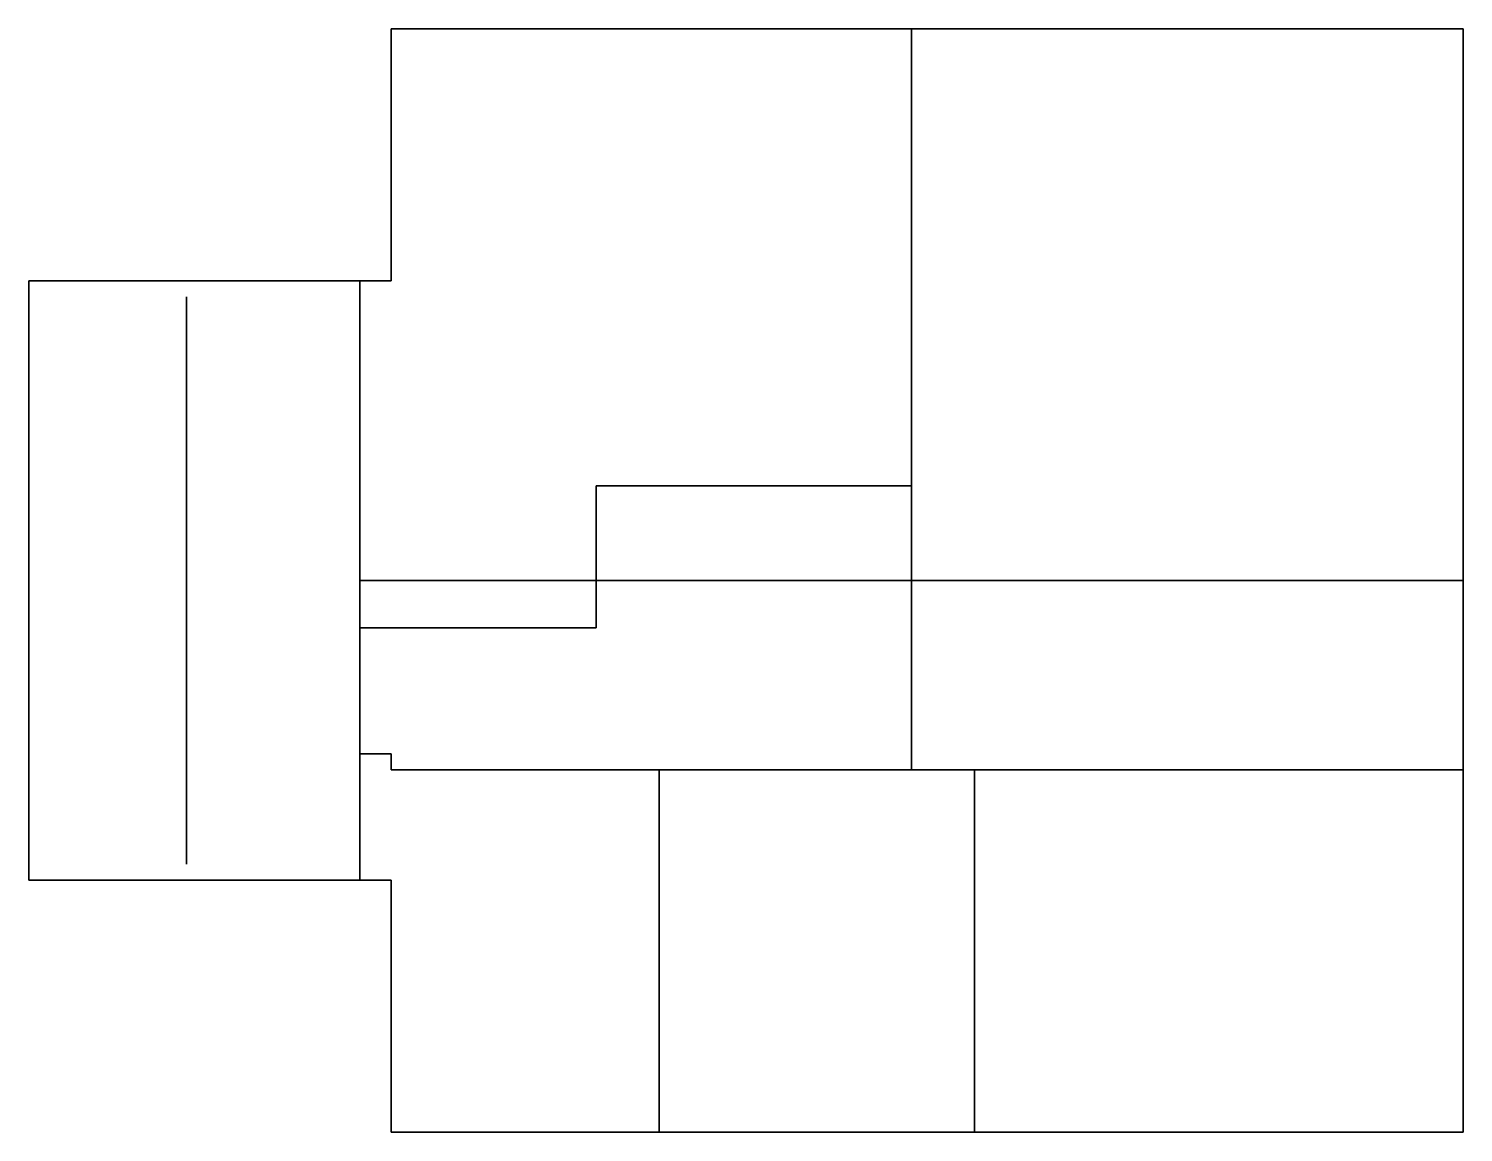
# Model space of a CAD drawing. Extents: x 500 to 9600, y 300 to 7300.
import ezdxf

# ---------------------------------------------------------------- set-up
doc = ezdxf.new("R2010")
doc.units = 0
for name, color, linetype in [('BATHROOM', 7, 'CONTINUOUS'), ('CRAWL', 7, 'CONTINUOUS'), ('LOW_BEDROOM', 7, 'CONTINUOUS'), ('LOW_HALL', 7, 'CONTINUOUS'), ('LOW_KITCHEN', 7, 'CONTINUOUS'), ('LOWLIVING', 7, 'CONTINUOUS'), ('ROOF', 7, 'CONTINUOUS'), ('STAIRS', 7, 'CONTINUOUS'), ('STORE2', 7, 'CONTINUOUS')]:
    doc.layers.add(name, color=color, linetype=linetype)

msp = doc.modelspace()

# ---------------------------------------------------------------- linework, layer by layer
at = {"layer": 'BATHROOM'}
for points in [[(4700, 2600, 200), (4500, 2600, 200), (4500, 2600, 2400), (4700, 2600, 2400)], [(4500, 2600, 200), (4500, 300, 200), (4500, 300, 2400), (4500, 2600, 2400)], [(4500, 300, 2400), (4700, 300, 2400), (5400, 300, 2400), (6500, 300, 2400), (6500, 2600, 2400), (6100, 2600, 2400), (5500, 2600, 2400), (4700, 2600, 2400), (4500, 2600, 2400)], [(4500, 300, 200), (4500, 2600, 200), (4700, 2600, 200), (5500, 2600, 200), (6100, 2600, 200), (6500, 2600, 200), (6500, 300, 200), (5400, 300, 200), (4700, 300, 200)], [(5500, 2600, 200), (4700, 2600, 200), (4700, 2600, 2400), (5500, 2600, 2400)], [(6100, 2600, 200), (5500, 2600, 200), (5500, 2600, 2400), (6100, 2600, 2400)], [(6500, 2600, 200), (6100, 2600, 200), (6100, 2600, 2400), (6500, 2600, 2400)], [(6500, 300, 200), (6500, 2600, 200), (6500, 2600, 2400), (6500, 300, 2400)], [(4500, 300, 200), (4700, 300, 200), (4700, 300, 1300), (4700, 300, 2100), (4700, 300, 2400), (4500, 300, 2400)], [(4700, 300, 2100), (5400, 300, 2100), (5400, 300, 2400), (4700, 300, 2400)], [(4700, 300, 1300), (5400, 300, 1300), (5400, 300, 2100), (4700, 300, 2100), (4700, 300, 1300), (4740, 300, 1340), (4740, 300, 2060), (5360, 300, 2060), (5360, 300, 1340), (4740, 300, 1340)], [(4700, 300, 200), (5400, 300, 200), (5400, 300, 1300), (4700, 300, 1300)], [(4740, 300, 1340), (5360, 300, 1340), (5360, 300, 2060), (4740, 300, 2060)], [(5400, 300, 200), (6500, 300, 200), (6500, 300, 2400), (5400, 300, 2400), (5400, 300, 2100), (5400, 300, 1300)]]:
    msp.add_polyline3d(points, close=True, dxfattribs=at)
at = {"layer": 'CRAWL'}
for points in [[(9600, 300, -200), (2800, 300, -200), (2800, 1900, -200), (500, 1900, -200), (500, 5700, -200), (2800, 5700, -200), (2800, 7300, -200), (9600, 7300, -200)], [(4600, 4400, 200), (5500, 4400, 200), (6100, 4400, 200), (6100, 7300, 200), (5400, 7300, 200), (4700, 7300, 200), (2800, 7300, 200), (2800, 5700, 200), (2600, 5700, 200), (2600, 4400, 200), (2600, 3500, 200), (4100, 3500, 200), (4100, 4400, 200)], [(9600, 7300, -200), (2800, 7300, -200), (2800, 7300, 200), (4700, 7300, 200), (5400, 7300, 200), (6100, 7300, 200), (7000, 7300, 200), (8600, 7300, 200), (9600, 7300, 200)], [(2800, 7300, -200), (2800, 5700, -200), (2800, 5700, 200), (2800, 7300, 200)], [(7400, 2600, 200), (8600, 2600, 200), (9600, 2600, 200), (9600, 7300, 200), (8600, 7300, 200), (7000, 7300, 200), (6100, 7300, 200), (6100, 4400, 200), (6100, 2600, 200), (6500, 2600, 200)], [(9600, 300, -200), (9600, 7300, -200), (9600, 7300, 200), (9600, 2600, 200), (9600, 300, 200)], [(500, 5700, 200), (500, 1900, 200), (600, 1900, 200), (1400, 1900, 200), (1500, 1900, 200), (1600, 1900, 200), (2400, 1900, 200), (2500, 1900, 200), (2600, 1900, 200), (2600, 2700, 200), (2600, 3500, 200), (2600, 4400, 200), (2600, 5700, 200), (1500, 5700, 200)], [(2800, 5700, -200), (500, 5700, -200), (500, 5700, 200), (1500, 5700, 200), (2600, 5700, 200), (2800, 5700, 200)], [(500, 5700, -200), (500, 1900, -200), (500, 1900, 200), (500, 5700, 200)], [(4700, 2600, 200), (5500, 2600, 200), (6100, 2600, 200), (6100, 4400, 200), (5500, 4400, 200), (4600, 4400, 200), (4100, 4400, 200), (4100, 3500, 200), (2600, 3500, 200), (2600, 2700, 200), (2800, 2700, 200), (2800, 2600, 200), (3500, 2600, 200), (4300, 2600, 200), (4500, 2600, 200)], [(2800, 1900, 200), (2800, 300, 200), (4500, 300, 200), (4500, 2600, 200), (4300, 2600, 200), (3500, 2600, 200), (2800, 2600, 200), (2800, 2700, 200), (2600, 2700, 200), (2600, 1900, 200)], [(4500, 2600, 200), (4500, 300, 200), (4700, 300, 200), (5400, 300, 200), (6500, 300, 200), (6500, 2600, 200), (6100, 2600, 200), (5500, 2600, 200), (4700, 2600, 200)], [(6500, 2600, 200), (6500, 300, 200), (7800, 300, 200), (8400, 300, 200), (9600, 300, 200), (9600, 2600, 200), (8600, 2600, 200), (7400, 2600, 200)], [(500, 1900, -200), (2800, 1900, -200), (2800, 1900, 200), (2600, 1900, 200), (2500, 1900, 200), (2400, 1900, 200), (1600, 1900, 200), (1500, 1900, 200), (1400, 1900, 200), (600, 1900, 200), (500, 1900, 200)], [(2800, 1900, -200), (2800, 300, -200), (2800, 300, 200), (2800, 1900, 200)], [(2800, 300, -200), (9600, 300, -200), (9600, 300, 200), (8400, 300, 200), (7800, 300, 200), (6500, 300, 200), (5400, 300, 200), (4700, 300, 200), (4500, 300, 200), (2800, 300, 200)]]:
    msp.add_polyline3d(points, close=True, dxfattribs=at)
at = {"layer": 'LOW_BEDROOM'}
for points in [[(5500, 4400, 2400), (6100, 4400, 2400), (6100, 7300, 2400), (5400, 7300, 2400), (4700, 7300, 2400), (2800, 7300, 2400), (2800, 5700, 2400), (2600, 5700, 2400), (2600, 4400, 2400), (2600, 3500, 2400), (4100, 3500, 2400), (4100, 4400, 2400), (4600, 4400, 2400)], [(5500, 4400, 200), (4600, 4400, 200), (4100, 4400, 200), (4100, 3500, 200), (2600, 3500, 200), (2600, 4400, 200), (2600, 5700, 200), (2800, 5700, 200), (2800, 7300, 200), (4700, 7300, 200), (5400, 7300, 200), (6100, 7300, 200), (6100, 4400, 200)], [(4700, 7300, 200), (2800, 7300, 200), (2800, 7300, 2400), (4700, 7300, 2400), (4700, 7300, 2100), (4700, 7300, 750)], [(2800, 7300, 200), (2800, 5700, 200), (2800, 5700, 2400), (2800, 7300, 2400)], [(5400, 7300, 2100), (4700, 7300, 2100), (4700, 7300, 2400), (5400, 7300, 2400)], [(5400, 7300, 750), (4700, 7300, 750), (4700, 7300, 2100), (5400, 7300, 2100), (5400, 7300, 750), (5360, 7300, 790), (5360, 7300, 2060), (4740, 7300, 2060), (4740, 7300, 790), (5360, 7300, 790)], [(5400, 7300, 200), (4700, 7300, 200), (4700, 7300, 750), (5400, 7300, 750)], [(5360, 7300, 790), (4740, 7300, 790), (4740, 7300, 2060), (5360, 7300, 2060)], [(6100, 7300, 200), (5400, 7300, 200), (5400, 7300, 750), (5400, 7300, 2100), (5400, 7300, 2400), (6100, 7300, 2400)], [(6100, 4400, 200), (6100, 7300, 200), (6100, 7300, 2400), (6100, 4400, 2400)], [(2800, 5700, 200), (2600, 5700, 200), (2600, 5700, 2400), (2800, 5700, 2400)], [(2600, 5700, 200), (2600, 4400, 200), (2600, 4400, 2400), (2600, 5700, 2400)], [(2600, 4400, 200), (2600, 3500, 200), (2600, 3500, 2400), (2600, 4400, 2400)], [(4100, 3500, 200), (4100, 4400, 200), (4100, 4400, 2400), (4100, 3500, 2400)], [(4100, 4400, 200), (4600, 4400, 200), (4600, 4400, 2400), (4100, 4400, 2400)], [(4600, 4400, 200), (5500, 4400, 200), (5500, 4400, 2400), (4600, 4400, 2400)], [(5500, 4400, 200), (6100, 4400, 200), (6100, 4400, 2400), (5500, 4400, 2400)], [(2600, 3500, 200), (4100, 3500, 200), (4100, 3500, 2400), (2600, 3500, 2400)]]:
    msp.add_polyline3d(points, close=True, dxfattribs=at)
at = {"layer": 'LOW_HALL'}
for points in [[(5500, 2600, 2400), (6100, 2600, 2400), (6100, 4400, 2400), (5500, 4400, 2400), (4600, 4400, 2400), (4100, 4400, 2400), (4100, 3500, 2400), (2600, 3500, 2400), (2600, 2700, 2400), (2800, 2700, 2400), (2800, 2600, 2400), (3500, 2600, 2400), (4300, 2600, 2400), (4500, 2600, 2400), (4700, 2600, 2400)], [(5500, 2600, 200), (4700, 2600, 200), (4500, 2600, 200), (4300, 2600, 200), (3500, 2600, 200), (2800, 2600, 200), (2800, 2700, 200), (2600, 2700, 200), (2600, 3500, 200), (4100, 3500, 200), (4100, 4400, 200), (4600, 4400, 200), (5500, 4400, 200), (6100, 4400, 200), (6100, 2600, 200)], [(4600, 4400, 200), (4100, 4400, 200), (4100, 4400, 2400), (4600, 4400, 2400)], [(4100, 4400, 200), (4100, 3500, 200), (4100, 3500, 2400), (4100, 4400, 2400)], [(5500, 4400, 200), (4600, 4400, 200), (4600, 4400, 2400), (5500, 4400, 2400)], [(6100, 4400, 200), (5500, 4400, 200), (5500, 4400, 2400), (6100, 4400, 2400)], [(6100, 2600, 200), (6100, 4400, 200), (6100, 4400, 2400), (6100, 2600, 2400)], [(4100, 3500, 200), (2600, 3500, 200), (2600, 3500, 2400), (4100, 3500, 2400)], [(2600, 3500, 200), (2600, 2700, 200), (2600, 2700, 2400), (2600, 3500, 2400)], [(2600, 2700, 200), (2800, 2700, 200), (2800, 2700, 2400), (2600, 2700, 2400)], [(2800, 2700, 200), (2800, 2600, 200), (2800, 2600, 2400), (2800, 2700, 2400)], [(2800, 2600, 200), (3500, 2600, 200), (3500, 2600, 2400), (2800, 2600, 2400)], [(3500, 2600, 200), (4300, 2600, 200), (4300, 2600, 2400), (3500, 2600, 2400)], [(4300, 2600, 200), (4500, 2600, 200), (4500, 2600, 2400), (4300, 2600, 2400)], [(4500, 2600, 200), (4700, 2600, 200), (4700, 2600, 2400), (4500, 2600, 2400)], [(4700, 2600, 200), (5500, 2600, 200), (5500, 2600, 2400), (4700, 2600, 2400)], [(5500, 2600, 200), (6100, 2600, 200), (6100, 2600, 2400), (5500, 2600, 2400)]]:
    msp.add_polyline3d(points, close=True, dxfattribs=at)
at = {"layer": 'LOW_KITCHEN'}
for points in [[(7400, 2600, 200), (6500, 2600, 200), (6500, 2600, 2400), (7400, 2600, 2400)], [(6500, 2600, 200), (6500, 300, 200), (6500, 300, 2400), (6500, 2600, 2400)], [(6500, 300, 2400), (7800, 300, 2400), (8400, 300, 2400), (9600, 300, 2400), (9600, 2600, 2400), (8600, 2600, 2400), (7400, 2600, 2400), (6500, 2600, 2400)], [(6500, 300, 200), (6500, 2600, 200), (7400, 2600, 200), (8600, 2600, 200), (9600, 2600, 200), (9600, 300, 200), (8400, 300, 200), (7800, 300, 200)], [(8600, 2600, 200), (7400, 2600, 200), (7400, 2600, 2400), (8600, 2600, 2400)], [(9600, 2600, 200), (8600, 2600, 200), (8600, 2600, 2400), (9600, 2600, 2400)], [(9600, 300, 200), (9600, 2600, 200), (9600, 2600, 2400), (9600, 300, 2400)], [(6500, 300, 200), (7800, 300, 200), (7800, 300, 900), (7800, 300, 2100), (7800, 300, 2400), (6500, 300, 2400)], [(7800, 300, 2100), (8400, 300, 2100), (8400, 300, 2400), (7800, 300, 2400)], [(7800, 300, 900), (8400, 300, 900), (8400, 300, 2100), (7800, 300, 2100), (7800, 300, 900), (7840, 300, 940), (7840, 300, 2060), (8360, 300, 2060), (8360, 300, 940), (7840, 300, 940)], [(7800, 300, 200), (8400, 300, 200), (8400, 300, 900), (7800, 300, 900)], [(7840, 300, 940), (8360, 300, 940), (8360, 300, 2060), (7840, 300, 2060)], [(8400, 300, 200), (9600, 300, 200), (9600, 300, 2400), (8400, 300, 2400), (8400, 300, 2100), (8400, 300, 900)]]:
    msp.add_polyline3d(points, close=True, dxfattribs=at)
at = {"layer": 'LOWLIVING'}
for points in [[(7000, 7300, 200), (6100, 7300, 200), (6100, 7300, 2400), (7000, 7300, 2400), (7000, 7300, 2100), (7000, 7300, 525)], [(6100, 7300, 200), (6100, 4400, 200), (6100, 4400, 2400), (6100, 7300, 2400)], [(8600, 2600, 2400), (9600, 2600, 2400), (9600, 7300, 2400), (8600, 7300, 2400), (7000, 7300, 2400), (6100, 7300, 2400), (6100, 4400, 2400), (6100, 2600, 2400), (6500, 2600, 2400), (7400, 2600, 2400)], [(8600, 2600, 200), (7400, 2600, 200), (6500, 2600, 200), (6100, 2600, 200), (6100, 4400, 200), (6100, 7300, 200), (7000, 7300, 200), (8600, 7300, 200), (9600, 7300, 200), (9600, 2600, 200)], [(8600, 7300, 2100), (7000, 7300, 2100), (7000, 7300, 2400), (8600, 7300, 2400)], [(8600, 7300, 525), (7000, 7300, 525), (7000, 7300, 2100), (8600, 7300, 2100), (8600, 7300, 525), (8560, 7300, 565), (8560, 7300, 2060), (7040, 7300, 2060), (7040, 7300, 565), (8560, 7300, 565)], [(8600, 7300, 200), (7000, 7300, 200), (7000, 7300, 525), (8600, 7300, 525)], [(8560, 7300, 565), (7040, 7300, 565), (7040, 7300, 2060), (8560, 7300, 2060)], [(9600, 7300, 200), (8600, 7300, 200), (8600, 7300, 525), (8600, 7300, 2100), (8600, 7300, 2400), (9600, 7300, 2400)], [(9600, 2600, 200), (9600, 7300, 200), (9600, 7300, 2400), (9600, 2600, 2400)], [(6100, 4400, 200), (6100, 2600, 200), (6100, 2600, 2400), (6100, 4400, 2400)], [(6100, 2600, 200), (6500, 2600, 200), (6500, 2600, 2400), (6100, 2600, 2400)], [(6500, 2600, 200), (7400, 2600, 200), (7400, 2600, 2400), (6500, 2600, 2400)], [(7400, 2600, 200), (8600, 2600, 200), (8600, 2600, 2400), (7400, 2600, 2400)], [(8600, 2600, 200), (9600, 2600, 200), (9600, 2600, 2400), (8600, 2600, 2400)]]:
    msp.add_polyline3d(points, close=True, dxfattribs=at)
at = {"layer": 'ROOF'}
for points in [[(6100, 4400, 2400), (5500, 4400, 2400), (4600, 4400, 2400), (4100, 4400, 2400), (4100, 3500, 2400), (2600, 3500, 2400), (2600, 4400, 2400), (2600, 5700, 2400), (2800, 5700, 2400), (2800, 7300, 2400), (4700, 7300, 2400), (5400, 7300, 2400), (6100, 7300, 2400)], [(4700, 7300, 2400), (2800, 7300, 2400), (2800, 5700, 3314.3), (2600, 5700, 3314.3), (2600, 3800, 4400), (9600, 3800, 4400), (9600, 7300, 2400), (8600, 7300, 2400), (7000, 7300, 2400), (6100, 7300, 2400), (5400, 7300, 2400)], [(2800, 7300, 2400), (2800, 5700, 2400), (2800, 5700, 3314.3)], [(9600, 2600, 2400), (8600, 2600, 2400), (7400, 2600, 2400), (6500, 2600, 2400), (6100, 2600, 2400), (6100, 4400, 2400), (6100, 7300, 2400), (7000, 7300, 2400), (8600, 7300, 2400), (9600, 7300, 2400)], [(9600, 2600, 2400), (9600, 7300, 2400), (9600, 3800, 4400), (9600, 2600, 3714.3)], [(2800, 5700, 2400), (2600, 5700, 2400), (2600, 5700, 2600), (2600, 5700, 3100), (2600, 5700, 3314.3), (2800, 5700, 3314.3)], [(2600, 5700, 3100), (2600, 1900, 3100), (2600, 1900, 3314.3), (2600, 3800, 4400), (2600, 5700, 3314.3)], [(2600, 5700, 2600), (2600, 1900, 2600), (2600, 1900, 3100), (2600, 5700, 3100)], [(2600, 5700, 2400), (2600, 4400, 2400), (2600, 3500, 2400), (2600, 2700, 2400), (2600, 1900, 2400), (2600, 1900, 2600), (2600, 5700, 2600)], [(6100, 2600, 2400), (5500, 2600, 2400), (4700, 2600, 2400), (4500, 2600, 2400), (4300, 2600, 2400), (3500, 2600, 2400), (2800, 2600, 2400), (2800, 2700, 2400), (2600, 2700, 2400), (2600, 3500, 2400), (4100, 3500, 2400), (4100, 4400, 2400), (4600, 4400, 2400), (5500, 4400, 2400), (6100, 4400, 2400)], [(8400, 300, 2400), (9600, 300, 2400), (9600, 2600, 3714.3), (9600, 3800, 4400), (2600, 3800, 4400), (2600, 1900, 3314.3), (2800, 1900, 3314.3), (2800, 300, 2400), (4500, 300, 2400), (4700, 300, 2400), (5400, 300, 2400), (6500, 300, 2400), (7800, 300, 2400)], [(4500, 300, 2400), (2800, 300, 2400), (2800, 1900, 2400), (2600, 1900, 2400), (2600, 2700, 2400), (2800, 2700, 2400), (2800, 2600, 2400), (3500, 2600, 2400), (4300, 2600, 2400), (4500, 2600, 2400)], [(4700, 300, 2400), (4500, 300, 2400), (4500, 2600, 2400), (4700, 2600, 2400), (5500, 2600, 2400), (6100, 2600, 2400), (6500, 2600, 2400), (6500, 300, 2400), (5400, 300, 2400)], [(7800, 300, 2400), (6500, 300, 2400), (6500, 2600, 2400), (7400, 2600, 2400), (8600, 2600, 2400), (9600, 2600, 2400), (9600, 300, 2400), (8400, 300, 2400)], [(9600, 300, 2400), (9600, 2600, 2400), (9600, 2600, 3714.3)], [(2600, 1900, 2400), (2800, 1900, 2400), (2800, 1900, 3314.3), (2600, 1900, 3314.3), (2600, 1900, 3100), (2600, 1900, 2600)], [(2800, 1900, 2400), (2800, 300, 2400), (2800, 1900, 3314.3)]]:
    msp.add_polyline3d(points, close=True, dxfattribs=at)
at = {"layer": 'STAIRS'}
for points in [[(1500, 5700, 200), (500, 5700, 200), (500, 5700, 2400), (1500, 5700, 2733.3)], [(500, 5700, 200), (500, 1900, 200), (500, 1900, 2400), (500, 5700, 2400), (500, 5700, 200), (500, 5400, 1300), (500, 5400, 2300), (500, 4530, 2300), (500, 4530, 1300), (500, 5400, 1300)], [(500, 1900, 2400), (1500, 1900, 2733.3), (2500, 1900, 3066.7), (2600, 1900, 3100), (2600, 5700, 3100), (1500, 5700, 2733.3), (500, 5700, 2400)], [(500, 1900, 200), (500, 5700, 200), (1500, 5700, 200), (2600, 5700, 200), (2600, 4400, 200), (2600, 3500, 200), (2600, 2700, 200), (2600, 1900, 200), (2500, 1900, 200), (2400, 1900, 200), (1600, 1900, 200), (1500, 1900, 200), (1400, 1900, 200), (600, 1900, 200)], [(2600, 5700, 200), (1500, 5700, 200), (1500, 5700, 2733.3), (2600, 5700, 3100), (2600, 5700, 2600), (2600, 5700, 2400)], [(2600, 1900, 2600), (2600, 5700, 2600), (2600, 5700, 3100), (2600, 1900, 3100)], [(2600, 4400, 200), (2600, 5700, 200), (2600, 5700, 2400), (2600, 4400, 2400)], [(2600, 4400, 2400), (2600, 5700, 2400), (2600, 5700, 2600), (2600, 1900, 2600), (2600, 1900, 2400), (2600, 2700, 2400), (2600, 3500, 2400)], [(1500, 2000, 300), (1500, 5600, 300), (1500, 5600, 2700), (1500, 4600, 2700), (1500, 2000, 2700)], [(1500, 5600, 300), (1500, 2000, 300), (1500, 2000, 2700), (1500, 4600, 2700), (1500, 5600, 2700)], [(500, 5400, 1300), (500, 4530, 1300), (500, 4530, 2300), (500, 5400, 2300)], [(2600, 3500, 200), (2600, 4400, 200), (2600, 4400, 2400), (2600, 3500, 2400)], [(2600, 2700, 200), (2600, 3500, 200), (2600, 3500, 2400), (2600, 2700, 2400)], [(2600, 1900, 200), (2600, 2700, 200), (2600, 2700, 2400), (2600, 1900, 2400)], [(500, 1900, 200), (600, 1900, 200), (600, 1900, 2300), (1400, 1900, 2300), (1400, 1900, 200), (1500, 1900, 200), (1500, 1900, 2733.3), (500, 1900, 2400)], [(600, 1900, 200), (1400, 1900, 200), (1400, 1900, 2300), (600, 1900, 2300)], [(1500, 1900, 200), (1600, 1900, 200), (1600, 1900, 2300), (2400, 1900, 2300), (2400, 1900, 200), (2500, 1900, 200), (2500, 1900, 3066.7), (1500, 1900, 2733.3)], [(1600, 1900, 200), (2400, 1900, 200), (2400, 1900, 2300), (1600, 1900, 2300)], [(2500, 1900, 200), (2600, 1900, 200), (2600, 1900, 2400), (2600, 1900, 2600), (2600, 1900, 3100), (2500, 1900, 3066.7)]]:
    msp.add_polyline3d(points, close=True, dxfattribs=at)
at = {"layer": 'STORE2'}
for points in [[(2800, 2700, 200), (2600, 2700, 200), (2600, 2700, 2400), (2800, 2700, 2400)], [(2600, 2700, 200), (2600, 1900, 200), (2600, 1900, 2400), (2600, 2700, 2400)], [(2800, 300, 2400), (4500, 300, 2400), (4500, 2600, 2400), (4300, 2600, 2400), (3500, 2600, 2400), (2800, 2600, 2400), (2800, 2700, 2400), (2600, 2700, 2400), (2600, 1900, 2400), (2800, 1900, 2400)], [(2800, 300, 200), (2800, 1900, 200), (2600, 1900, 200), (2600, 2700, 200), (2800, 2700, 200), (2800, 2600, 200), (3500, 2600, 200), (4300, 2600, 200), (4500, 2600, 200), (4500, 300, 200)], [(2800, 2600, 200), (2800, 2700, 200), (2800, 2700, 2400), (2800, 2600, 2400)], [(3500, 2600, 200), (2800, 2600, 200), (2800, 2600, 2400), (3500, 2600, 2400)], [(4300, 2600, 200), (3500, 2600, 200), (3500, 2600, 2400), (4300, 2600, 2400)], [(4500, 2600, 200), (4300, 2600, 200), (4300, 2600, 2400), (4500, 2600, 2400)], [(4500, 300, 200), (4500, 2600, 200), (4500, 2600, 2400), (4500, 300, 2400)], [(2600, 1900, 200), (2800, 1900, 200), (2800, 1900, 2400), (2600, 1900, 2400)], [(2800, 1900, 200), (2800, 300, 200), (2800, 300, 2400), (2800, 1900, 2400)], [(2800, 300, 200), (4500, 300, 200), (4500, 300, 2400), (2800, 300, 2400)]]:
    msp.add_polyline3d(points, close=True, dxfattribs=at)

doc.saveas('drawing.dxf')
